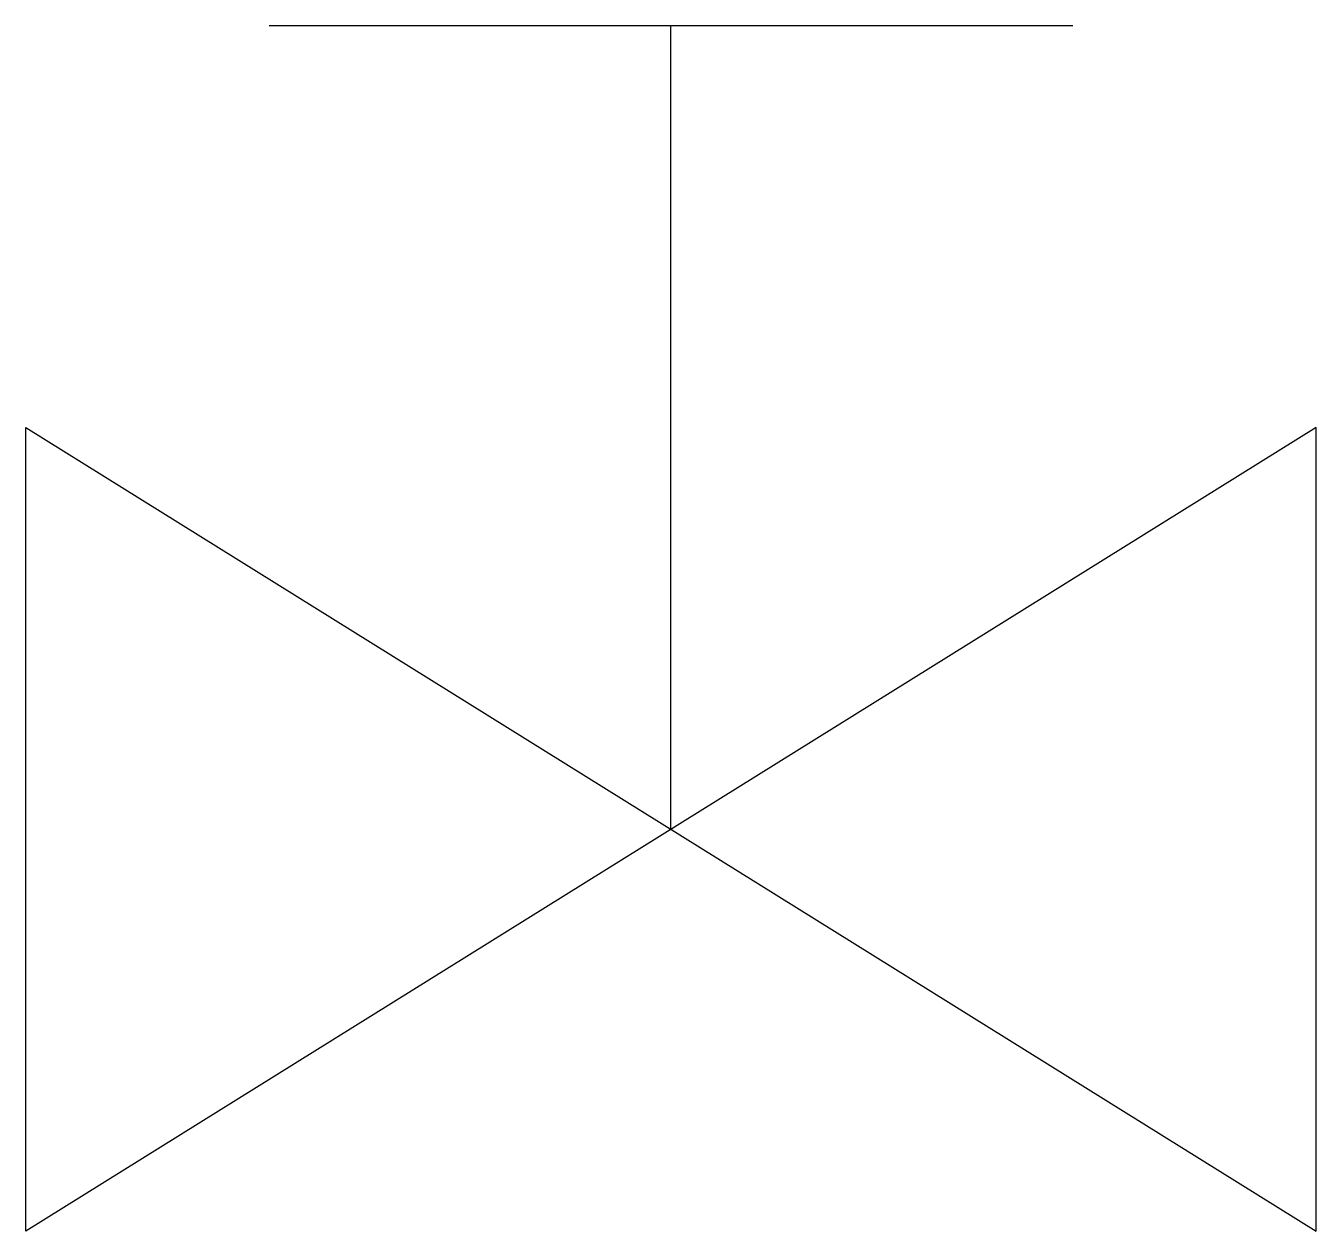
# Model space of a CAD drawing. Header units: millimetres. Extents: x -10152.522 to -10152.281, y 63.617 to 63.842.
import ezdxf

# ---------------------------------------------------------------- set-up
doc = ezdxf.new("R2010")
doc.units = ezdxf.units.MM
doc.header["$LTSCALE"] = 10
doc.layers.add('tub_bloqueios', color=2, linetype='Continuous')

msp = doc.modelspace()

# ---------------------------------------------------------------- linework, layer by layer
at = {"layer": 'tub_bloqueios'}
for p, q in [((-10152.32666, 63.84159), (-10152.47666, 63.84159)), ((-10152.40166, 63.69159), (-10152.40166, 63.84159)), ((-10152.52209, 63.61659), (-10152.52209, 63.76659)), ((-10152.28123, 63.76659), (-10152.52209, 63.61659)), ((-10152.52209, 63.76659), (-10152.28123, 63.61659)), ((-10152.28123, 63.61659), (-10152.28123, 63.76659))]:
    msp.add_line(p, q, dxfattribs=at)

doc.saveas('drawing.dxf')
